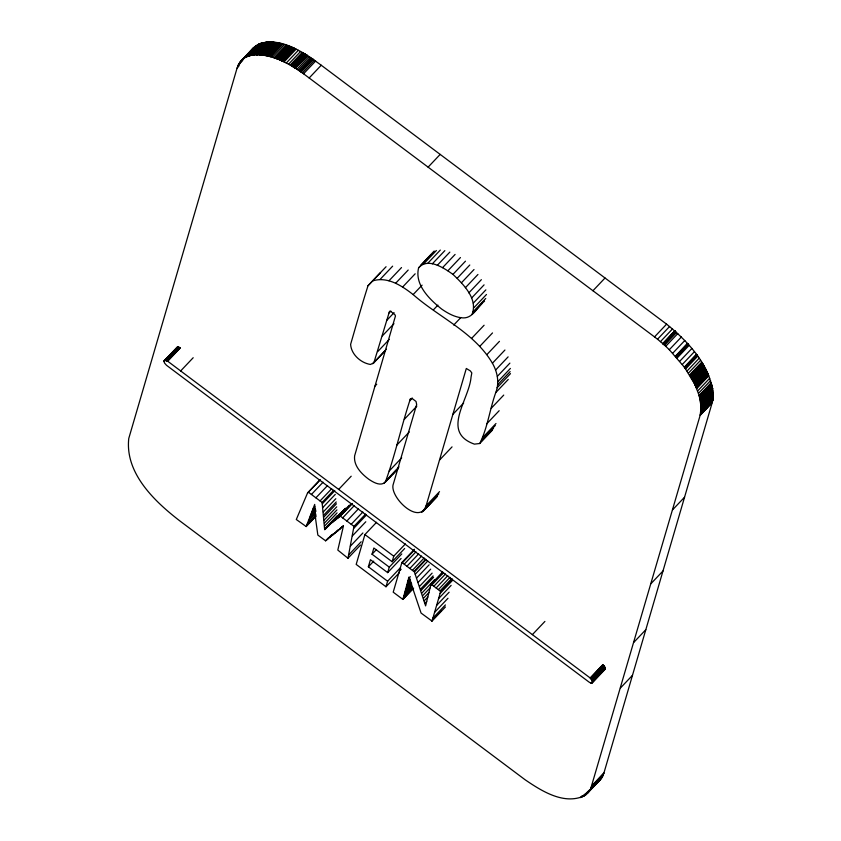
<?xml version="1.0" encoding="UTF-8"?>
<svg xmlns="http://www.w3.org/2000/svg" width="841" height="841" viewBox="0 0 841 841"><rect width="100%" height="100%" fill="white"/><g stroke="black" fill="none" stroke-linecap="round" stroke-linejoin="round"><path stroke-width="1.26" d="M713.21 394.282L712.264 402.44L700.154 415.286L701.131 407.023L713.21 394.156C710.246 365.068 688.243 341.698 666.598 324.163L321.251 65.241C303.349 52.321 274.87 31.884 253.204 48.074L240.484 61.498L237.183 67.732L128.768 438.455C124.846 473.504 155.08 501.951 180.51 521.42L525.089 779.744C541.436 790.887 563.733 805.121 583.99 795.964M320.074 479.801L307.543 493.005L296.295 519.507L306.208 526.561L314.692 504.421L315.68 519.507L317.845 535.076L325.593 540.816L343.443 525.982L337.809 550.077L347.974 558.256L353.956 526.361L365.593 514.093M164.027 361.167L164.605 363.154L166.497 365.278L588.963 682.019C593.031 685.604 593.746 679.475 590.182 677.972L167.695 361.22L165.172 360.232L164.027 361.167L177.451 347.039M373.867 362.765L389.541 311.254L390.855 311.527L394.776 314.534L395.47 315.943L354.639 455.769C353.378 465.725 361.483 473.83 368.831 479.307C373.362 482.261 380.384 486.624 385.294 482.187C394.976 455.759 400.978 427.743 409.704 400.905L410.376 398.75L412.258 398.571L416.032 401.472L416.663 404.521L393.01 485.12C390.55 498.114 419.196 525.268 426.103 505.798L466.313 368.474L470.319 370.902L471.812 372.91L471.044 377.167C469.246 399.864 440.495 432.074 474.387 444.132L479.748 443.512C487.654 427.638 489.756 409.294 495.738 392.631C499.607 382.928 497.515 372.069 492.416 363.228C474.282 332.353 439.244 317.551 413.141 294.581C401.935 285.824 387.512 276.195 372.647 280.894L368.022 285.709C361.83 305.125 356.321 324.752 350.623 344.326C351.181 354.387 360.831 362.976 370.471 364.458L373.867 362.765L385.504 350.497M713.042 398.466L700.91 411.596L713.01 398.729M472.032 314.355C478.203 298.828 463.296 284.226 452.942 274.387C443.995 268.027 427.974 257.125 418.608 267.827C414.403 284.826 429.604 299.459 441.704 309.089C448.053 313.483 455.149 317.425 463.023 317.909C473.294 318.329 477.467 306.439 484.563 301.152M414.434 549.268L401.903 562.471L393.21 592.169L402.892 599.433L408.926 577.073L421.068 613.057L432.022 621.1L445.446 606.95M376.547 522.303L364.91 534.571L356.185 564.406L385.987 586.755L399.412 572.605M385.987 586.755L387.606 581.226L368.358 566.792L370.439 559.707L387.669 572.626L401.094 558.477M387.669 572.626L389.267 567.139L372.037 554.219L373.856 548.017L392.127 561.725L404.658 548.511M392.127 561.725L393.746 556.185L405.383 543.917M432.022 621.1L440.705 591.391L431.023 584.138L425.609 605.877L414.424 571.933L401.903 562.471M591.822 785.746L603.943 772.911L712.264 402.44L700.154 415.286L590.739 788.595M598.708 781.331L601.893 777.568L603.912 772.974M237.078 68.079L238.823 66.187M164.079 360.905L177.22 347.102M590.571 788.932C588.563 794.125 577 801.357 589.825 789.731M590.655 788.763L602.902 775.696M253.204 48.074L238.434 64.652M239.811 62.381L254.802 46.57M239.138 63.39L255.874 45.75M238.876 63.832L242.324 60.184M241.125 60.815L256.263 45.488M238.308 64.894L242.692 60.205M244.184 58.229L257.22 44.909M237.961 65.64L239.696 63.811M237.793 66.04L239.601 64.032M245.141 57.64L258.229 44.373M237.635 66.439L239.454 64.389M246.14 57.114L258.881 44.068M246.802 56.81L259.259 43.89M246.918 56.746L259.459 43.816M247.38 56.547L259.922 43.637M247.843 56.368L260.395 43.469M248.305 56.21L260.805 43.322M248.631 56.095L261.067 43.238M248.883 56L261.33 43.164M249.251 55.895L261.845 43.017M249.514 55.821L262.066 42.965M249.977 55.695L262.287 42.902M250.197 55.643L262.571 42.828M250.481 55.569L262.96 42.733M250.881 55.474L263.359 42.649M251.27 55.39L263.675 42.586M251.533 55.338L263.927 42.544M251.837 55.275L264.537 42.439M252.447 55.17L265.146 42.344M253.067 55.085L265.64 42.281M253.561 55.012L265.924 42.239M253.845 54.98L266.208 42.208M254.129 54.938L266.492 42.176M254.329 54.917L266.565 42.176M254.476 54.907L266.818 42.155M254.739 54.886L267.417 42.113M255.328 54.844L268.006 42.082M256.379 54.802L268.647 42.061L255.927 54.823M256.558 54.791L268.899 42.05M256.81 54.791L269.152 42.05M257.293 54.791L269.698 42.05L257.073 54.791M257.619 54.791L269.982 42.061M257.903 54.791L270.508 42.061M258.429 54.802L271.033 42.082M258.944 54.812L271.38 42.092M259.301 54.833L271.506 42.103M259.427 54.833L271.895 42.124M259.816 54.865L272.284 42.155M260.205 54.886L272.652 42.176M260.563 54.917L272.968 42.208M260.878 54.938L273.283 42.229M261.194 54.959L273.682 42.26M261.519 54.991L273.903 42.281M261.824 55.022L274.439 42.344M262.35 55.085L274.965 42.418M262.886 55.159L263.59 55.254L275.669 42.523M263.59 55.254L264.652 55.422L276.731 42.691M264.652 55.422L265.724 55.622L277.814 42.88M265.724 55.622L266.471 55.769L278.718 43.059M266.471 55.769L267.175 55.916L279.254 43.175M267.175 55.916L279.79 43.29M267.711 56.032L280.253 43.396M268.079 56.116L280.537 43.469M268.447 56.2L280.82 43.543M268.731 56.273L281.104 43.606M269.015 56.347L281.378 43.679M269.299 56.41L281.661 43.743M269.572 56.484L281.914 43.806M269.824 56.547L282.092 43.858M270.014 56.599L282.408 43.953M270.192 56.652L270.781 56.82L282.87 44.079M270.781 56.82L272.358 57.283L284.447 44.541M272.358 57.283L273.966 57.798L286.045 45.057M275.165 58.208L287.244 45.467M273.966 57.798L275.343 58.271L287.422 45.53M275.343 58.271L287.59 45.593M275.512 58.323L287.717 45.635M275.638 58.376L287.906 45.698M275.827 58.439L276.489 58.681L288.568 45.95M276.489 58.681L277.152 58.933L289.23 46.202M277.152 58.933L277.698 59.154L289.788 46.413M277.698 59.154L290.029 46.507M277.95 59.238L290.282 46.602M278.192 59.343L290.46 46.675M278.371 59.406L290.597 46.728M278.508 59.459L291.091 46.928M279.012 59.669L291.596 47.138M279.506 59.879L292.037 47.327M280.263 60.195L292.342 47.453M279.958 60.068L280.568 60.31L292.647 47.58M280.568 60.31L292.92 47.695M280.831 60.426L293.089 47.769M281.01 60.51L293.257 47.842M281.178 60.584L293.425 47.916M281.346 60.657L293.604 48M281.525 60.741L293.919 48.137M281.703 60.815L294.056 48.2M281.977 60.941L282.523 61.193L294.613 48.452M282.523 61.193L283.081 61.456L295.159 48.715M283.081 61.456L284.037 61.908L296.127 49.167M284.037 61.908L286.276 63.012L298.366 50.271M286.276 63.012L288.537 64.2L300.626 51.459M288.537 64.2L290.271 65.146L302.413 52.447M290.324 65.177L302.655 52.584M290.576 65.325L302.897 52.731M290.818 65.461L303.233 52.92M291.154 65.661L291.806 66.029L303.885 53.298M291.806 66.029L292.458 66.407L304.537 53.677M292.458 66.407L292.962 66.702L305.041 53.971M292.962 66.702L305.188 54.066M293.11 66.796L293.782 67.206L305.861 54.465M293.782 67.206L294.455 67.616L306.534 54.875M294.455 67.616L295.002 67.953L307.091 55.222M295.002 67.953L307.228 55.317M295.149 68.047L307.375 55.401M295.296 68.142L307.764 55.653M295.685 68.384L296.947 69.204L309.025 56.463M296.947 69.204L298.219 70.045L310.297 57.304M298.219 70.045L299.343 70.802L311.422 58.061M299.343 70.802L299.922 71.191L312 58.46M299.922 71.191L300.5 71.59L312.579 58.859M300.5 71.59L300.952 71.916L313.041 59.175M300.952 71.916L313.283 59.354M301.204 72.084L302.382 72.925L314.471 60.195M302.382 72.925L303.569 73.787L315.648 61.046M303.569 73.787L309.173 77.982L321.251 65.241M164.016 361.472L177.703 347.018M164.016 361.641L177.987 347.039M165.498 360.253L178.124 347.06M165.688 360.284L178.387 347.112M166.024 360.369L178.555 347.154M166.129 360.4L178.776 347.238M166.35 360.484L178.881 347.28M166.518 360.547L179.112 347.365M166.644 360.6L179.175 347.396M166.77 360.673L179.438 347.533M167.086 360.842L179.617 347.627M167.149 360.873L179.68 347.669M167.264 360.936L179.795 347.732M167.475 361.073L180.006 347.869M167.695 361.22L180.226 348.016M180.657 370.944L193.188 357.73M428.101 167.149L440.179 154.408M368.022 285.709L380.553 272.495M372.647 280.894L386.072 266.734M380.111 279.38L392.642 266.166M388.984 280.778L401.514 267.564M395.669 283.228L408.2 270.024M420.752 265.199L434.177 251.039M418.608 267.827L431.139 254.623M423.864 263.696L436.395 250.492M402.65 287.002L415.17 273.798M427.785 263.275L440.316 250.061M432.327 263.832L444.857 250.629M389.036 312.957L390.834 311.075M437.309 265.325L449.84 252.111M386.923 320.221L394.082 312.673M413.141 294.581L422.098 285.152M442.566 267.648L455.097 254.445M382.329 335.927L393.966 323.669M447.917 270.76L460.447 257.546M377.704 351.612L389.341 339.354M452.942 274.387L465.472 261.173M372.679 363.743L386.345 349.194M457.252 278.234L469.783 265.02M433.43 309.835L437.909 305.125M461.478 282.734L474.009 269.53M465.409 287.685L477.94 274.481M374.949 386.124L376.736 384.232M468.836 292.868L481.367 279.664M471.549 298.071L484.08 284.868M473.325 303.086L485.856 289.882M453.741 325.046L460.9 317.499M473.946 307.69L486.476 294.487M473.21 311.675L485.741 298.471M473.462 312.568L482.408 303.138M307.543 493.005L320.043 479.938M311.422 494.466L323.06 482.198M315.911 497.83L327.548 485.562M409.903 400.221L411.701 398.329M409.704 400.905L412.384 398.077M471.57 338.439L484.101 325.236M320.064 500.952L331.701 488.684M313.125 508.742L314.912 506.85M312.137 511.412L314.818 508.584M311.159 513.998L315.638 509.278M345.514 508.227L324.647 529.536L322.103 502.466L333.73 490.208M310.308 516.206L315.68 510.55M322.292 503.875L334.823 490.671M309.698 517.741L315.964 511.139M404.311 419.344L416.842 406.129M308.458 520.884L315.617 513.346M338.671 489.409L351.202 476.206M322.755 507.586L335.286 494.382M307.112 524.279L316.058 514.85M309.288 522.787L314.65 517.131M306.208 526.561L316.058 516.174M479.98 346.145L492.511 332.931M323.291 511.927L335.822 498.713M323.701 515.165L336.232 501.961M323.911 516.994L336.442 503.78M324.195 520.053L336.726 506.839M396.742 445.215L409.273 432.001M324.416 523.102L336.947 509.888M486.928 354.555L499.459 341.341M324.552 526.098L337.083 512.894M324.626 529.01L337.157 515.796M324.647 529.536L337.252 516.385M324.815 529.662L339.438 514.377M328.579 525.888L345.451 508.584M332.016 522.734L345.556 508.71M335.023 520.337L349.341 505.241M337.556 518.319L350.087 505.115M333.025 521.925L339.648 516.658L352.179 503.454M339.648 516.658L352.022 503.917M342.644 517.877L354.282 505.609M389.162 471.076L401.693 457.861M492.416 363.228L504.936 350.024M325.593 540.816L328.274 537.988M327.075 539.617L331.554 534.897M329.83 537.388L333.404 533.615M332.689 535.065L334.476 533.183M334.487 533.615L338.071 529.841M335.864 532.542L337.651 530.65M346.849 521.031L358.487 508.763M337.809 530.944L340.489 528.116M339.764 529.241L342.445 526.413M386.471 480.106L399.002 466.902M341.667 527.486L343.454 525.604M383.759 483.459L390.024 476.858M392.705 474.03L396.29 470.256M385.956 481.21L398.476 468.006M385.294 482.187L397.825 468.984M452.91 414.319L463.654 402.997M495.591 370.072L508.122 356.868M351.212 524.3L362.849 512.032M497.367 376.337L509.898 363.123M353.882 528.243L366.413 515.028M497.861 381.656L510.392 368.442M352.379 535.917L365.803 521.767M497.63 384.81L510.151 371.596M497.073 387.764L510.498 373.614M495.738 392.631L508.269 379.428M350.361 546.177L362.892 532.973M592.947 290.734L605.026 278.003M348.637 554.965L361.167 541.762M439.517 460.09L452.048 446.886M347.974 558.256L360.505 545.052M491.207 408.295L503.738 395.091M486.634 423.927L499.165 410.713M372.037 554.219L376.516 549.499M482.555 437.677L495.98 423.528M481.851 439.664L495.275 425.514M480.978 441.536L493.509 428.332M479.748 443.512L492.269 430.308M426.103 505.798L439.528 491.649M368.358 566.792L373.73 561.136M425.399 507.985L438.823 493.835M421.583 512.4L437.404 495.854M422.592 511.717L436.763 496.831M423.475 510.929L436.9 496.779M389.267 567.139L401.798 553.925M402.429 562.703L414.066 550.435M387.606 581.226L400.137 568.011M404.311 564.101L415.938 551.843M399.359 571.144L401.157 569.262M407.012 566.14L418.65 553.872M409.956 568.337L421.593 556.08M412.51 570.261L424.148 557.993M414.087 571.438L425.714 559.17M414.424 571.933L426.061 559.664M408.6 578.587L410.387 576.695M408.148 580.647L409.935 578.755M415.254 574.245L427.785 561.042M407.654 582.739L410.345 579.901M407.118 584.873L410.702 581.099M406.539 587.06L411.018 582.34M405.909 589.32L411.27 583.654M416.6 578.019L429.131 564.816M405.52 590.645L411.785 584.032M405.183 591.78L411.449 585.178M404.647 593.641L411.806 586.093M404.016 595.775L412.079 587.281M403.449 597.741L412.395 588.311M418.156 582.35L430.687 569.147M403.049 599.107L412.889 588.732M402.892 599.433L413.635 588.111M309.173 77.982L654.519 336.905L666.598 324.163M419.585 586.345L432.116 573.131M654.519 336.905L657.515 339.238L669.594 326.497M420.574 589.11L433.104 575.896M421.057 590.466L433.588 577.252M421.919 593.021L434.45 579.817M657.515 339.238L660.448 341.646L672.527 328.905M430.876 584.453L442.66 571.869M430.497 585.767L432.285 583.875M441.231 574.445L443.028 572.553M431.99 584.863L443.627 572.595M422.739 595.617L429.898 588.069M660.448 341.646L663.044 343.874L675.123 331.144M663.044 343.874L675.355 331.343M433.851 586.261L445.488 573.993M663.276 344.085L663.906 344.642L675.985 331.901M423.517 598.224L428.889 592.569M663.906 344.642L664.527 345.199L676.606 332.468M436.132 587.964L447.769 575.707M424.232 600.81L427.817 597.036M664.527 345.199L665.725 346.303L677.814 333.562M424.894 603.344L426.681 601.462M438.361 589.636L449.988 577.368M440.043 590.897L451.68 578.629M706.85 371.512L694.771 384.253L684.637 367.496L669.31 349.719L681.389 336.989M440.705 591.391L452.342 579.134M440.106 593.441L452.637 580.237M438.603 598.603L451.133 585.399M672.737 353.22L684.816 340.479M436.605 605.425L449.136 592.211M675.428 356.142L687.518 343.401M675.575 356.3L687.665 343.57M675.722 356.458L687.812 343.727M675.891 356.647L687.97 343.906M676.143 356.941L688.232 344.2M676.395 357.236L688.485 344.495M434.555 612.416L447.99 598.266M677.11 358.045L689.189 345.304M432.884 618.135L445.415 604.921M431.538 620.91L433.325 619.018M435.123 617.136L441.388 610.524M679.791 361.22L691.87 348.489M682.335 364.426L694.414 351.685M684.353 367.118L696.443 354.376M684.5 367.307L696.579 354.576M684.637 367.496L696.726 354.765M684.795 367.706L696.874 354.976M685.005 368.011L697.094 355.27M685.215 368.305L697.305 355.575M685.646 368.915L697.725 356.174M687.086 370.997L699.165 358.255M688.464 373.089L700.542 360.347M689.631 374.928L701.709 362.187M690.009 375.538L702.088 362.807M690.387 376.158L702.466 363.417M690.755 376.779L702.782 363.943M690.808 376.873L702.897 364.142M690.882 376.999L702.96 364.258M691.05 377.283L703.129 364.552M691.207 377.567L703.297 364.836M691.376 377.851L703.454 365.11M691.502 378.082L703.591 365.341M691.638 378.313L703.717 365.572M691.838 378.671L703.928 365.94M692.458 379.775L704.537 367.044M693.058 380.878L705.136 368.148M693.583 381.877L705.662 369.136M693.667 382.045L705.715 369.231M693.941 382.581L706.019 369.84M694.203 383.118L706.293 370.376M694.456 383.622L706.535 370.881M694.613 383.938L706.692 371.196M694.918 384.558L706.997 371.827M707.134 372.111L695.055 384.842L699.218 395.627L701.131 406.886L713.2 393.914M695.192 385.125L707.27 372.384M695.307 385.378L707.386 372.647M695.402 385.567L707.481 372.836M695.454 385.693L707.544 372.962M695.623 386.072L707.702 373.33M695.78 386.44L707.87 373.698M695.949 386.807L708.027 374.077M696.127 387.207L708.206 374.476M696.306 387.606L708.385 374.876M696.464 387.974L708.543 375.244L696.548 388.185M696.684 388.521L708.774 375.79M697.652 390.96L709.73 378.219M698.503 393.357L710.582 380.616M699.197 395.575L711.286 382.834M699.27 395.817L711.297 382.886M699.313 395.995L711.391 383.265M699.376 396.237L711.465 383.507M699.607 397.068L711.686 384.326M699.817 397.888L711.896 385.157M700.038 398.823L712.075 385.924M700.069 399.002L712.159 386.261M700.122 399.202L712.201 386.461M700.238 399.78L712.327 387.039M700.353 400.348L712.443 387.606M700.458 400.884L712.537 388.143M700.49 401.041L712.569 388.3M700.521 401.199L712.611 388.458M700.585 401.525L712.642 388.626M700.606 401.693L712.684 388.963M700.637 401.945L712.705 389.12M700.847 403.438L712.926 390.697M700.995 404.899L713.084 392.158M701.089 406.266L713.168 393.535M701.1 406.455L713.189 393.725M701.131 407.265L713.221 394.524M701.131 407.496L713.21 394.765M701.131 407.748L713.21 395.007M701.131 408.19L713.21 395.449M701.131 408.621L713.21 395.89M701.121 409.062L713.2 396.332M701.079 409.767L713.168 397.026M701.026 410.461L713.115 397.719M700.879 411.806L712.968 399.076M700.826 412.227L712.937 399.275M700.784 412.479L712.874 399.738M700.742 412.731L712.821 399.99M700.658 413.162L712.769 400.242M700.627 413.351L712.705 400.621M700.585 413.541L712.663 400.8M700.469 414.087L712.548 401.357M700.332 414.634L712.411 401.903M532.374 634.629L544.905 621.425M672.485 509.93L684.563 497.189M650.902 583.728L662.981 570.986M590.182 677.972L602.713 664.768M590.393 678.14L602.923 664.937M590.592 678.309L603.123 665.105M590.75 678.456L603.281 665.252L590.876 678.582M590.95 678.655L603.481 665.452M591.076 678.771L603.607 665.567M591.191 678.887L603.722 665.683M591.307 679.013L603.838 665.809M591.454 679.192L603.912 665.893M591.528 679.276L604.059 666.072M591.707 679.496L604.153 666.177M591.854 679.696L604.322 666.398M591.906 679.78L604.385 666.482M591.969 679.875L604.5 666.661M592.106 680.064L604.574 666.766M592.201 680.211L604.7 666.955M592.316 680.422L604.847 667.218M592.421 680.632L604.952 667.428M592.537 680.905L605.036 667.628M592.6 681.084L605.131 667.88M592.653 681.263L605.184 668.048M591.181 683.05L605.226 668.196M591.276 683.071L605.257 668.343M591.475 683.081L605.278 668.532M591.801 683.071L605.289 668.858M592.022 683.018L605.236 669.142M633.736 642.44L645.814 629.709M620.395 688.043L632.485 675.312M580.311 797.646L582.035 795.828M591.654 786.261L603.743 773.531M591.486 786.777L603.565 774.046M581.951 797.016L583.959 795.06M591.297 787.292L603.375 774.561M591.097 787.775L603.312 774.719M582.771 796.627L585.357 793.893M590.918 788.217L603.092 775.255M590.382 789.3L602.65 776.19M584.474 795.681L602.188 777.063M585.147 795.239L601.893 777.568M585.714 794.819L601.557 778.093M587.428 793.315L600.716 779.25M597.226 782.498L596.563 782.939M308.405 492.206L322.103 502.466M340.384 516.174L353.956 526.361M364.91 534.571L393.746 556.185M665.725 346.303L669.31 349.719M674.85 330.902L662.771 343.643L674.85 330.902"/></g></svg>
